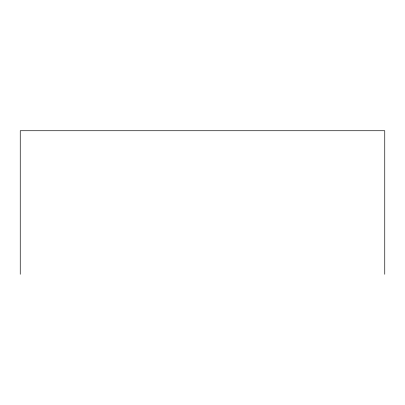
<?xml version="1.0" encoding="UTF-8"?>
<svg xmlns="http://www.w3.org/2000/svg" width="405" height="405" viewBox="0 0 405 405"><rect width="100%" height="100%" fill="white"/><g stroke="black" fill="none" stroke-linecap="round" stroke-linejoin="round"><path stroke-width="0.61" d="M384.75 274.271L384.75 130.729L20.25 130.729L20.25 274.271"/></g></svg>
